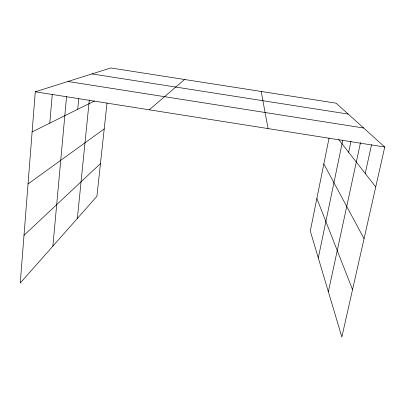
<?xml version="1.0" encoding="UTF-8"?>
<svg xmlns="http://www.w3.org/2000/svg" width="405" height="405" viewBox="0 0 405 405"><rect width="100%" height="100%" fill="white"/><g stroke="black" fill="none" stroke-linecap="round" stroke-linejoin="round"><path stroke-width="0.61" d="M329.062 138.049L310.286 231.042L341.84 337.031L384.75 147.03L336.104 103.174L110.808 67.969L35.276 91.788L20.25 283.054L96.916 196.298L107.021 102.956M49.805 123.145L52.27 94.35M52.888 246.124L66.582 96.415M77.725 109.299L78.747 98.678M77.365 218.422L89.313 100.01M318.3 257.965L342.797 140.069M348.654 152.27L350.978 141.284M328.369 291.772L360.49 142.59M365.214 173.461L371.552 144.676M24.001 235.31L100.46 163.59M149.258 109.806L184.599 79.496M28.036 183.971L104.212 128.922M32.127 131.914L94.557 100.951M91.945 73.918L348.199 114.078M67.949 81.486L363.634 127.995M35.276 91.788L384.75 147.03M338.666 139.487L375.739 186.933M323.838 163.929L364.054 238.666M316.862 198.465L352.542 289.656M261.195 91.469L268.07 128.588"/></g></svg>
